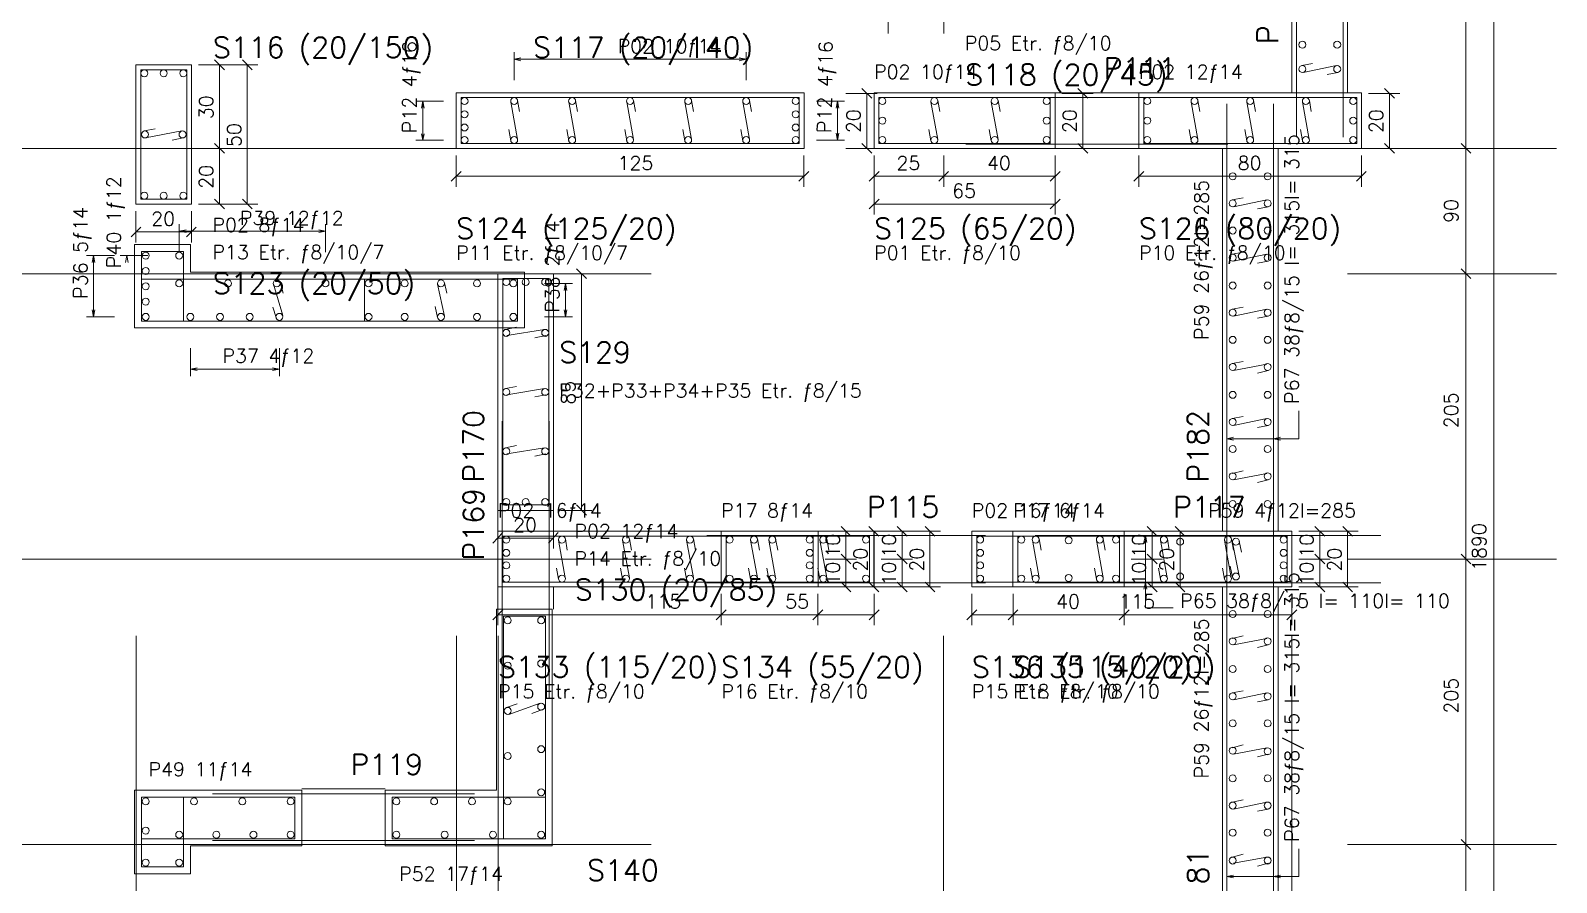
# Model space of a CAD drawing. Header units: inches. Extents: x -0.21 to 0.83, y 0.75 to 2.02.
# Drawn here: x 0.1126 to 0.3319, y 1.665 to 1.7874 of the extents above; entities that cross this region are included whole.
import ezdxf

# ---------------------------------------------------------------- set-up
doc = ezdxf.new("R2010")
doc.units = ezdxf.units.IN
doc.header["$MEASUREMENT"] = 0
doc.linetypes.add('CENTER', pattern=[0.0065, 0.002, -0.001, 0.0005, -0.001, 0.002])
for name, color, linetype, lineweight in [('DONATI', 84, 'Continuous', 0), ('OLCU', 1, 'Continuous', 0), ('PENC2', 1, 'Continuous', 0), ('PENC3', 5, 'Continuous', 0), ('PEND2', 1, 'CENTER', 0)]:
    doc.layers.add(name, color=color, linetype=linetype, lineweight=lineweight)
doc.styles.add('RomanSTA', font='RomanSTA')

msp = doc.modelspace()

# ---------------------------------------------------------------- linework, layer by layer
at = {"layer": 'DONATI', "linetype": 'Continuous'}
for p, q in [((0.2945, 1.83682), (0.2945, 1.77202)), ((0.30122, 1.83682), (0.30122, 1.77202)), ((0.12849, 1.78172), (0.12849, 1.76312)), ((0.12849, 1.78172), (0.13508, 1.78172)), ((0.13508, 1.78172), (0.13508, 1.76312)), ((0.17449, 1.77772), (0.17449, 1.77112)), ((0.17449, 1.77772), (0.22308, 1.77772)), ((0.22308, 1.77772), (0.22308, 1.77112)), ((0.23453, 1.77772), (0.23453, 1.77112)), ((0.23453, 1.77772), (0.25912, 1.77772)), ((0.24702, 1.77772), (0.28466, 1.77772)), ((0.25912, 1.77772), (0.25912, 1.77112)), ((0.27257, 1.77772), (0.27257, 1.77112)), ((0.27257, 1.77772), (0.30316, 1.77772)), ((0.2845, 1.77682), (0.2845, 1.70902)), ((0.29122, 1.77682), (0.29122, 1.70902)), ((0.30316, 1.77772), (0.30316, 1.77112)), ((0.17449, 1.77112), (0.22308, 1.77112)), ((0.23453, 1.77112), (0.25912, 1.77112)), ((0.24702, 1.77102), (0.28466, 1.77102)), ((0.27257, 1.77112), (0.30316, 1.77112)), ((0.12849, 1.76312), (0.13508, 1.76312)), ((0.1346, 1.75562), (0.1286, 1.75562)), ((0.1286, 1.75562), (0.1286, 1.74562)), ((0.1346, 1.74562), (0.1346, 1.75562)), ((0.1286, 1.75162), (0.1286, 1.74562)), ((0.1826, 1.75162), (0.1286, 1.75162)), ((0.1826, 1.75162), (0.16061, 1.75162)), ((0.16061, 1.75162), (0.16061, 1.74562)), ((0.18049, 1.75172), (0.18049, 1.71922)), ((0.18049, 1.75172), (0.18708, 1.75172)), ((0.1826, 1.74562), (0.1826, 1.75162)), ((0.18708, 1.75172), (0.18708, 1.71922)), ((0.1286, 1.74562), (0.1346, 1.74562)), ((0.1286, 1.74562), (0.1826, 1.74562)), ((0.16061, 1.74562), (0.1826, 1.74562)), ((0.18042, 1.73122), (0.18042, 1.70902)), ((0.18714, 1.73122), (0.18714, 1.70902)), ((0.18049, 1.71922), (0.18708, 1.71922)), ((0.18049, 1.71472), (0.18049, 1.70812)), ((0.18049, 1.71472), (0.22508, 1.71472)), ((0.20978, 1.71482), (0.24982, 1.71482)), ((0.21257, 1.71472), (0.21257, 1.70812)), ((0.21257, 1.71472), (0.23316, 1.71472)), ((0.22508, 1.71472), (0.22508, 1.70812)), ((0.23316, 1.71472), (0.23316, 1.70812)), ((0.24857, 1.71472), (0.24857, 1.70812)), ((0.24857, 1.71472), (0.29316, 1.71472)), ((0.25449, 1.71472), (0.25449, 1.70812)), ((0.25449, 1.71472), (0.26908, 1.71472)), ((0.25698, 1.71482), (0.30662, 1.71482)), ((0.26908, 1.71472), (0.26908, 1.70812)), ((0.29316, 1.71472), (0.29316, 1.70812)), ((0.18042, 1.71382), (0.18042, 1.69142)), ((0.18714, 1.71382), (0.18714, 1.69142)), ((0.2845, 1.71382), (0.2845, 1.64602)), ((0.29122, 1.71382), (0.29122, 1.64602)), ((0.18049, 1.70812), (0.22508, 1.70812)), ((0.20978, 1.70802), (0.24982, 1.70802)), ((0.21257, 1.70812), (0.23316, 1.70812)), ((0.24857, 1.70812), (0.29316, 1.70812)), ((0.25449, 1.70812), (0.26908, 1.70812)), ((0.25698, 1.70802), (0.30662, 1.70802)), ((0.1866, 1.70322), (0.1806, 1.70322)), ((0.1806, 1.70322), (0.1806, 1.67122)), ((0.1866, 1.67122), (0.1866, 1.70322)), ((0.1286, 1.67722), (0.1286, 1.67122)), ((0.1506, 1.67722), (0.1286, 1.67722)), ((0.1346, 1.67722), (0.1286, 1.67722)), ((0.1286, 1.67722), (0.1286, 1.66722)), ((0.1346, 1.66722), (0.1346, 1.67722)), ((0.1388, 1.67772), (0.1764, 1.67772)), ((0.1506, 1.67122), (0.1506, 1.67722)), ((0.1646, 1.67722), (0.1646, 1.67122)), ((0.1866, 1.67722), (0.1646, 1.67722)), ((0.1866, 1.67122), (0.1866, 1.67722)), ((0.1286, 1.67122), (0.1506, 1.67122)), ((0.1388, 1.67102), (0.1764, 1.67102)), ((0.1646, 1.67122), (0.1866, 1.67122)), ((0.1806, 1.67122), (0.1866, 1.67122)), ((0.1286, 1.66722), (0.1346, 1.66722))]:
    msp.add_line(p, q, dxfattribs=at)
at = {"layer": 'DONATI'}
for centre in [(0.29536, 1.78532), (0.30036, 1.78532), (0.29536, 1.78182), (0.30036, 1.78182), (0.12899, 1.78122), (0.13178, 1.78122), (0.13458, 1.78122), (0.17499, 1.77722), (0.17499, 1.77532), (0.18212, 1.77722), (0.19045, 1.77722), (0.19878, 1.77722), (0.20712, 1.77722), (0.21545, 1.77722), (0.22258, 1.77722), (0.22258, 1.77532), (0.23503, 1.77722), (0.24249, 1.77722), (0.25116, 1.77722), (0.25862, 1.77722), (0.27307, 1.77722), (0.27986, 1.77722), (0.28786, 1.77722), (0.29586, 1.77722), (0.30266, 1.77722), (0.17499, 1.77342), (0.22258, 1.77342), (0.23503, 1.77442), (0.25862, 1.77442), (0.27307, 1.77442), (0.30266, 1.77442), (0.12908, 1.77242), (0.13448, 1.77242), (0.17499, 1.77162), (0.18212, 1.77162), (0.19045, 1.77162), (0.19878, 1.77162), (0.20712, 1.77162), (0.21545, 1.77162), (0.22258, 1.77162), (0.23503, 1.77162), (0.24249, 1.77162), (0.25116, 1.77162), (0.25862, 1.77162), (0.27307, 1.77162), (0.27986, 1.77162), (0.28786, 1.77162), (0.29586, 1.77162), (0.30266, 1.77162), (0.28536, 1.76642), (0.29036, 1.76642), (0.12899, 1.76362), (0.13178, 1.76362), (0.13458, 1.76362), (0.28536, 1.76252), (0.29036, 1.76252), (0.28536, 1.75862), (0.29036, 1.75862), (0.1292, 1.75502), (0.134, 1.75502), (0.28536, 1.75472), (0.29036, 1.75472), (0.1292, 1.75282), (0.18099, 1.75122), (0.18378, 1.75122), (0.18658, 1.75122), (0.1292, 1.75062), (0.134, 1.75102), (0.14101, 1.75102), (0.14802, 1.75102), (0.15502, 1.75102), (0.1612, 1.75102), (0.1664, 1.75102), (0.1716, 1.75102), (0.1768, 1.75102), (0.182, 1.75102), (0.28536, 1.75072), (0.29036, 1.75072), (0.1292, 1.74842), (0.28536, 1.74682), (0.29036, 1.74682), (0.1292, 1.74622), (0.1356, 1.74622), (0.13987, 1.74622), (0.14414, 1.74622), (0.1484, 1.74622), (0.1612, 1.74622), (0.1664, 1.74622), (0.1716, 1.74622), (0.1768, 1.74622), (0.182, 1.74622), (0.18098, 1.74392), (0.18658, 1.74392), (0.28536, 1.74292), (0.29036, 1.74292), (0.28536, 1.73902), (0.29036, 1.73902), (0.18098, 1.73542), (0.18658, 1.73542), (0.28536, 1.73502), (0.29036, 1.73502), (0.28536, 1.73112), (0.29036, 1.73112), (0.28536, 1.72722), (0.29036, 1.72722), (0.18098, 1.72692), (0.18658, 1.72692), (0.28536, 1.72332), (0.29036, 1.72332), (0.18099, 1.71962), (0.18378, 1.71962), (0.18658, 1.71962), (0.28536, 1.71932), (0.29036, 1.71932), (0.18099, 1.71422), (0.18898, 1.71422), (0.19818, 1.71422), (0.20738, 1.71422), (0.21307, 1.71422), (0.21658, 1.71422), (0.2192, 1.71422), (0.22458, 1.71422), (0.22653, 1.71422), (0.23266, 1.71422), (0.24907, 1.71422), (0.25499, 1.71422), (0.25706, 1.71422), (0.26178, 1.71412), (0.26626, 1.71422), (0.26858, 1.71422), (0.27546, 1.71422), (0.2778, 1.71392), (0.28466, 1.71422), (0.28581, 1.71392), (0.29266, 1.71422), (0.18099, 1.71232), (0.22458, 1.71232), (0.24907, 1.71232), (0.29266, 1.71232), (0.18099, 1.71052), (0.22458, 1.71052), (0.24907, 1.71052), (0.29266, 1.71052), (0.18099, 1.70862), (0.18898, 1.70862), (0.19818, 1.70862), (0.20738, 1.70862), (0.21307, 1.70862), (0.21658, 1.70862), (0.2192, 1.70862), (0.22458, 1.70862), (0.22653, 1.70862), (0.23266, 1.70862), (0.24907, 1.70862), (0.25499, 1.70862), (0.25706, 1.70862), (0.26178, 1.70872), (0.26626, 1.70862), (0.26858, 1.70862), (0.27546, 1.70862), (0.2778, 1.70892), (0.28466, 1.70862), (0.28581, 1.70892), (0.29266, 1.70862), (0.28536, 1.70352), (0.29036, 1.70352), (0.1812, 1.70262), (0.186, 1.70262), (0.28536, 1.69962), (0.29036, 1.69962), (0.186, 1.69642), (0.1812, 1.69612), (0.28536, 1.69562), (0.29036, 1.69562), (0.186, 1.69022), (0.28536, 1.69172), (0.29036, 1.69172), (0.1812, 1.68962), (0.28536, 1.68782), (0.29036, 1.68782), (0.186, 1.68412), (0.28536, 1.68392), (0.29036, 1.68382), (0.1812, 1.68312), (0.28536, 1.67992), (0.29036, 1.67992), (0.1292, 1.67662), (0.13614, 1.67662), (0.14307, 1.67662), (0.15, 1.67662), (0.1652, 1.67662), (0.17063, 1.67662), (0.17605, 1.67662), (0.1812, 1.67662), (0.186, 1.67792), (0.28536, 1.67602), (0.29036, 1.67602), (0.1292, 1.67242), (0.134, 1.67182), (0.13934, 1.67182), (0.14467, 1.67182), (0.15, 1.67182), (0.1652, 1.67182), (0.17214, 1.67182), (0.17907, 1.67182), (0.186, 1.67182), (0.28536, 1.67212), (0.29036, 1.67212), (0.1292, 1.66782), (0.134, 1.66782), (0.28536, 1.66812), (0.29036, 1.66812)]:
    msp.add_circle(centre, 0.0005, dxfattribs=at)
at = {"layer": 'OLCU', "linetype": 'Continuous'}
for p, q in [((0.32286, 1.90042), (0.32286, 1.52242)), ((0.31886, 1.83842), (0.31886, 1.77042)), ((0.23587, 1.78692), (0.23587, 1.79142)), ((0.24383, 1.78692), (0.24383, 1.79142)), ((0.14128, 1.78242), (0.13678, 1.78242)), ((0.14049, 1.78172), (0.13908, 1.78312)), ((0.13978, 1.77042), (0.13978, 1.78242)), ((0.14528, 1.78242), (0.14078, 1.78242)), ((0.14449, 1.78172), (0.14308, 1.78312)), ((0.14378, 1.76242), (0.14378, 1.78242)), ((0.18212, 1.78022), (0.18212, 1.78422)), ((0.18212, 1.78322), (0.1831, 1.78342)), ((0.18212, 1.78322), (0.21545, 1.78322)), ((0.18212, 1.78322), (0.1831, 1.78302)), ((0.21545, 1.78322), (0.21447, 1.78342)), ((0.21545, 1.78322), (0.21447, 1.78302)), ((0.21545, 1.78022), (0.21545, 1.78422)), ((0.23428, 1.77832), (0.22978, 1.77832)), ((0.23349, 1.77762), (0.23208, 1.77902)), ((0.23278, 1.77042), (0.23278, 1.77832)), ((0.26532, 1.77832), (0.26082, 1.77832)), ((0.26453, 1.77762), (0.26312, 1.77902)), ((0.26382, 1.77042), (0.26382, 1.77832)), ((0.30936, 1.77832), (0.30486, 1.77832)), ((0.30857, 1.77762), (0.30716, 1.77902)), ((0.30786, 1.77042), (0.30786, 1.77832)), ((0.17199, 1.77722), (0.16799, 1.77722)), ((0.16899, 1.77722), (0.16879, 1.77622)), ((0.16899, 1.77162), (0.16899, 1.77722)), ((0.16899, 1.77722), (0.16918, 1.77622)), ((0.22558, 1.77722), (0.22958, 1.77722)), ((0.22858, 1.77722), (0.22838, 1.77622)), ((0.22858, 1.77722), (0.22858, 1.77162)), ((0.22858, 1.77722), (0.22877, 1.77622)), ((0.17199, 1.77162), (0.16799, 1.77162)), ((0.16899, 1.77162), (0.16879, 1.77252)), ((0.16899, 1.77162), (0.16918, 1.77252)), ((0.22558, 1.77162), (0.22958, 1.77162)), ((0.22858, 1.77162), (0.22839, 1.77262)), ((0.22858, 1.77162), (0.22878, 1.77262)), ((0.14128, 1.77042), (0.13678, 1.77042)), ((0.14049, 1.76972), (0.13908, 1.77112)), ((0.13978, 1.76242), (0.13978, 1.77042)), ((0.17379, 1.76492), (0.17379, 1.76942)), ((0.22375, 1.76492), (0.22375, 1.76942)), ((0.23428, 1.77042), (0.22978, 1.77042)), ((0.23349, 1.76972), (0.23208, 1.77112)), ((0.23383, 1.76492), (0.23383, 1.76942)), ((0.24383, 1.76492), (0.24383, 1.76942)), ((0.25983, 1.76492), (0.25983, 1.76942)), ((0.26532, 1.77042), (0.26082, 1.77042)), ((0.26453, 1.76972), (0.26312, 1.77112)), ((0.27187, 1.76492), (0.27187, 1.76942)), ((0.30383, 1.76492), (0.30383, 1.76942)), ((0.30936, 1.77042), (0.30486, 1.77042)), ((0.30857, 1.76972), (0.30716, 1.77112)), ((0.32036, 1.77042), (0.31586, 1.77042)), ((0.31957, 1.76972), (0.31816, 1.77112)), ((0.31886, 1.77042), (0.31886, 1.75242)), ((0.17308, 1.76572), (0.1745, 1.76712)), ((0.22304, 1.76572), (0.22446, 1.76712)), ((0.23312, 1.76572), (0.23454, 1.76712)), ((0.24312, 1.76572), (0.24454, 1.76712)), ((0.25912, 1.76572), (0.26054, 1.76712)), ((0.27116, 1.76572), (0.27258, 1.76712)), ((0.30312, 1.76572), (0.30454, 1.76712)), ((0.17379, 1.76642), (0.22375, 1.76642)), ((0.23383, 1.76642), (0.24383, 1.76642)), ((0.23383, 1.76092), (0.23383, 1.76542)), ((0.24383, 1.76642), (0.25983, 1.76642)), ((0.25983, 1.76092), (0.25983, 1.76542)), ((0.27187, 1.76642), (0.30383, 1.76642)), ((0.14049, 1.76172), (0.13908, 1.76312)), ((0.14449, 1.76172), (0.14308, 1.76312)), ((0.23312, 1.76172), (0.23454, 1.76312)), ((0.25912, 1.76172), (0.26054, 1.76312)), ((0.12779, 1.75692), (0.12779, 1.76142)), ((0.13575, 1.75692), (0.13575, 1.76142)), ((0.14128, 1.76242), (0.13678, 1.76242)), ((0.14528, 1.76242), (0.14078, 1.76242)), ((0.23383, 1.76242), (0.25983, 1.76242)), ((0.12708, 1.75772), (0.1285, 1.75912)), ((0.12779, 1.75842), (0.13575, 1.75842)), ((0.134, 1.75852), (0.13498, 1.75872)), ((0.134, 1.75852), (0.13498, 1.75832)), ((0.13504, 1.75772), (0.13646, 1.75912)), ((0.15502, 1.75852), (0.15404, 1.75872)), ((0.15502, 1.75852), (0.15404, 1.75832)), ((0.1217, 1.75502), (0.1215, 1.75402)), ((0.1217, 1.75502), (0.12189, 1.75402)), ((0.1265, 1.75502), (0.1263, 1.75402)), ((0.1265, 1.75502), (0.12669, 1.75402)), ((0.19328, 1.75242), (0.18878, 1.75242)), ((0.19249, 1.75172), (0.19108, 1.75312)), ((0.19178, 1.71842), (0.19178, 1.75242)), ((0.32036, 1.75242), (0.31586, 1.75242)), ((0.31957, 1.75172), (0.31816, 1.75312)), ((0.31886, 1.75242), (0.31886, 1.71142)), ((0.1895, 1.75102), (0.18931, 1.75002)), ((0.1895, 1.75102), (0.1897, 1.75002)), ((0.1217, 1.74622), (0.12151, 1.74722)), ((0.1217, 1.74622), (0.1219, 1.74722)), ((0.1895, 1.74622), (0.18931, 1.74722)), ((0.1895, 1.74622), (0.1897, 1.74722)), ((0.1356, 1.73872), (0.13659, 1.73892)), ((0.1356, 1.73872), (0.13658, 1.73852)), ((0.1484, 1.73872), (0.14742, 1.73892)), ((0.1484, 1.73872), (0.14742, 1.73852)), ((0.2845, 1.72872), (0.28548, 1.72892)), ((0.2845, 1.72872), (0.28548, 1.72852)), ((0.29122, 1.72872), (0.2922, 1.72892)), ((0.29122, 1.72872), (0.2922, 1.72852)), ((0.19249, 1.71772), (0.19108, 1.71922)), ((0.17979, 1.71292), (0.17979, 1.71742)), ((0.18775, 1.71292), (0.18775, 1.71742)), ((0.19328, 1.71842), (0.18878, 1.71842)), ((0.17908, 1.71372), (0.1805, 1.71522)), ((0.17979, 1.71442), (0.18775, 1.71442)), ((0.18704, 1.71372), (0.18846, 1.71522)), ((0.23128, 1.71542), (0.22678, 1.71542)), ((0.23049, 1.71472), (0.22908, 1.71612)), ((0.22978, 1.71142), (0.22978, 1.71542)), ((0.23528, 1.71542), (0.23078, 1.71542)), ((0.23449, 1.71472), (0.23308, 1.71612)), ((0.23378, 1.70742), (0.23378, 1.71542)), ((0.23936, 1.71542), (0.23486, 1.71542)), ((0.23857, 1.71472), (0.23716, 1.71612)), ((0.23786, 1.71142), (0.23786, 1.71542)), ((0.24336, 1.71542), (0.23886, 1.71542)), ((0.24257, 1.71472), (0.24116, 1.71612)), ((0.24186, 1.70742), (0.24186, 1.71542)), ((0.27528, 1.71542), (0.27078, 1.71542)), ((0.2728, 1.71482), (0.2726, 1.71382)), ((0.2728, 1.71482), (0.27299, 1.71382)), ((0.27449, 1.71472), (0.27308, 1.71612)), ((0.27378, 1.71142), (0.27378, 1.71542)), ((0.27928, 1.71542), (0.27478, 1.71542)), ((0.27849, 1.71472), (0.27708, 1.71612)), ((0.27778, 1.70742), (0.27778, 1.71542)), ((0.29936, 1.71542), (0.29486, 1.71542)), ((0.29857, 1.71472), (0.29716, 1.71612)), ((0.29786, 1.71142), (0.29786, 1.71542)), ((0.30336, 1.71542), (0.29886, 1.71542)), ((0.30257, 1.71472), (0.30116, 1.71612)), ((0.30186, 1.70742), (0.30186, 1.71542)), ((0.23128, 1.71142), (0.22678, 1.71142)), ((0.23049, 1.71072), (0.22908, 1.71212)), ((0.22978, 1.70742), (0.22978, 1.71142)), ((0.23936, 1.71142), (0.23486, 1.71142)), ((0.23857, 1.71072), (0.23716, 1.71212)), ((0.23786, 1.70742), (0.23786, 1.71142)), ((0.27528, 1.71142), (0.27078, 1.71142)), ((0.27449, 1.71072), (0.27308, 1.71212)), ((0.27378, 1.70742), (0.27378, 1.71142)), ((0.29936, 1.71142), (0.29486, 1.71142)), ((0.29857, 1.71072), (0.29716, 1.71212)), ((0.29786, 1.70742), (0.29786, 1.71142)), ((0.32036, 1.71142), (0.31586, 1.71142)), ((0.31957, 1.71072), (0.31816, 1.71212)), ((0.31886, 1.71142), (0.31886, 1.67042)), ((0.23049, 1.70672), (0.22908, 1.70812)), ((0.23449, 1.70672), (0.23308, 1.70812)), ((0.23857, 1.70672), (0.23716, 1.70812)), ((0.24257, 1.70672), (0.24116, 1.70812)), ((0.2728, 1.70802), (0.2726, 1.70712)), ((0.2728, 1.70802), (0.27299, 1.70712)), ((0.27449, 1.70672), (0.27308, 1.70812)), ((0.27849, 1.70672), (0.27708, 1.70812)), ((0.29857, 1.70672), (0.29716, 1.70812)), ((0.30257, 1.70672), (0.30116, 1.70812)), ((0.17979, 1.70192), (0.17979, 1.70642)), ((0.21187, 1.70192), (0.21187, 1.70642)), ((0.22575, 1.70192), (0.22575, 1.70642)), ((0.23128, 1.70742), (0.22678, 1.70742)), ((0.23528, 1.70742), (0.23078, 1.70742)), ((0.23383, 1.70192), (0.23383, 1.70642)), ((0.23936, 1.70742), (0.23486, 1.70742)), ((0.24336, 1.70742), (0.23886, 1.70742)), ((0.24787, 1.70192), (0.24787, 1.70642)), ((0.25379, 1.70192), (0.25379, 1.70642)), ((0.26975, 1.70192), (0.26975, 1.70642)), ((0.27528, 1.70742), (0.27078, 1.70742)), ((0.27928, 1.70742), (0.27478, 1.70742)), ((0.29383, 1.70192), (0.29383, 1.70642)), ((0.29936, 1.70742), (0.29486, 1.70742)), ((0.30336, 1.70742), (0.29886, 1.70742)), ((0.17908, 1.70272), (0.1805, 1.70412)), ((0.17979, 1.70342), (0.22575, 1.70342)), ((0.21116, 1.70272), (0.21258, 1.70412)), ((0.21187, 1.70342), (0.23383, 1.70342)), ((0.22504, 1.70272), (0.22646, 1.70412)), ((0.23312, 1.70272), (0.23454, 1.70412)), ((0.24716, 1.70272), (0.24858, 1.70412)), ((0.24787, 1.70342), (0.29383, 1.70342)), ((0.25308, 1.70272), (0.2545, 1.70412)), ((0.25379, 1.70342), (0.26975, 1.70342)), ((0.26904, 1.70272), (0.27046, 1.70412)), ((0.29312, 1.70272), (0.29454, 1.70412)), ((0.31957, 1.66972), (0.31816, 1.67112)), ((0.32036, 1.67042), (0.31586, 1.67042)), ((0.31886, 1.67042), (0.31886, 1.65242)), ((0.2845, 1.66582), (0.28548, 1.66602)), ((0.2845, 1.66582), (0.28548, 1.66562)), ((0.29122, 1.66582), (0.2922, 1.66602)), ((0.29122, 1.66582), (0.2922, 1.66562))]:
    msp.add_line(p, q, dxfattribs=at)
at = {"layer": 'PENC2', "linetype": 'Continuous'}
for p, q in [((0.134, 1.75552), (0.134, 1.75952)), ((0.15502, 1.75852), (0.134, 1.75852)), ((0.15502, 1.75552), (0.15502, 1.75952)), ((0.1247, 1.75502), (0.1207, 1.75502)), ((0.1217, 1.75502), (0.1217, 1.74622)), ((0.1295, 1.75502), (0.1255, 1.75502)), ((0.1265, 1.75502), (0.1265, 1.75502)), ((0.1865, 1.75102), (0.1905, 1.75102)), ((0.1895, 1.74622), (0.1895, 1.75102)), ((0.1247, 1.74622), (0.1207, 1.74622)), ((0.1865, 1.74622), (0.1905, 1.74622)), ((0.1356, 1.74172), (0.1356, 1.73772)), ((0.1484, 1.74172), (0.1484, 1.73772)), ((0.1356, 1.73872), (0.1484, 1.73872)), ((0.29486, 1.72872), (0.29486, 1.73272)), ((0.29486, 1.72872), (0.2845, 1.72872)), ((0.2728, 1.70442), (0.2728, 1.71482)), ((0.2728, 1.70442), (0.2768, 1.70442)), ((0.29486, 1.66582), (0.29486, 1.66982)), ((0.29486, 1.66582), (0.2845, 1.66582))]:
    msp.add_line(p, q, dxfattribs=at)
at = {"layer": 'PENC3', "linetype": 'Continuous'}
for p, q in [((0.29386, 1.83042), (0.29386, 1.77842)), ((0.30186, 1.83042), (0.30186, 1.77842)), ((0.12778, 1.78242), (0.12778, 1.76242)), ((0.12778, 1.78242), (0.13578, 1.78242)), ((0.13578, 1.78242), (0.13578, 1.76242)), ((0.29526, 1.78232), (0.29683, 1.78262)), ((0.29546, 1.78132), (0.30026, 1.78232)), ((0.30046, 1.78132), (0.2989, 1.78102)), ((0.17378, 1.77842), (0.17378, 1.77042)), ((0.17378, 1.77842), (0.22378, 1.77842)), ((0.22378, 1.77842), (0.22378, 1.77042)), ((0.23382, 1.77842), (0.23382, 1.77042)), ((0.23382, 1.77842), (0.25982, 1.77842)), ((0.25982, 1.77842), (0.25982, 1.77042)), ((0.25982, 1.77842), (0.27186, 1.77842)), ((0.27186, 1.77842), (0.27186, 1.77042)), ((0.27186, 1.77842), (0.30386, 1.77842)), ((0.30386, 1.77842), (0.30386, 1.77042)), ((0.18163, 1.77712), (0.18261, 1.77172)), ((0.18261, 1.77732), (0.18289, 1.77572)), ((0.18996, 1.77712), (0.19094, 1.77172)), ((0.19094, 1.77732), (0.19123, 1.77572)), ((0.19829, 1.77712), (0.19927, 1.77172)), ((0.19928, 1.77732), (0.19956, 1.77572)), ((0.20663, 1.77712), (0.20761, 1.77172)), ((0.20761, 1.77732), (0.20789, 1.77572)), ((0.21496, 1.77712), (0.21594, 1.77172)), ((0.21594, 1.77732), (0.21623, 1.77572)), ((0.242, 1.77712), (0.24298, 1.77172)), ((0.24298, 1.77732), (0.24327, 1.77572)), ((0.25067, 1.77712), (0.25165, 1.77172)), ((0.25165, 1.77732), (0.25194, 1.77572)), ((0.27937, 1.77712), (0.28035, 1.77172)), ((0.28036, 1.77732), (0.28064, 1.77572)), ((0.28737, 1.77712), (0.28835, 1.77172)), ((0.28836, 1.77732), (0.28864, 1.77572)), ((0.29537, 1.77712), (0.29635, 1.77172)), ((0.29636, 1.77732), (0.29664, 1.77572)), ((0.12899, 1.77292), (0.13056, 1.77322)), ((0.12918, 1.77192), (0.13439, 1.77292)), ((0.13458, 1.77192), (0.133, 1.77162)), ((0.18162, 1.77152), (0.18134, 1.77312)), ((0.18996, 1.77152), (0.18967, 1.77312)), ((0.19829, 1.77152), (0.19801, 1.77312)), ((0.20662, 1.77152), (0.20634, 1.77312)), ((0.21496, 1.77152), (0.21467, 1.77312)), ((0.242, 1.77152), (0.24171, 1.77312)), ((0.25066, 1.77152), (0.25038, 1.77312)), ((0.27937, 1.77152), (0.27909, 1.77312)), ((0.28737, 1.77152), (0.28709, 1.77312)), ((0.29537, 1.77152), (0.29509, 1.77312)), ((0.17378, 1.77042), (0.22378, 1.77042)), ((0.23382, 1.77042), (0.25982, 1.77042)), ((0.25982, 1.77042), (0.27186, 1.77042)), ((0.27186, 1.77042), (0.30386, 1.77042)), ((0.28386, 1.77042), (0.28386, 1.71542)), ((0.29186, 1.77042), (0.29186, 1.71542)), ((0.28526, 1.76302), (0.28683, 1.76332)), ((0.28546, 1.76202), (0.29026, 1.76302)), ((0.12778, 1.76242), (0.13578, 1.76242)), ((0.29046, 1.76202), (0.2889, 1.76172)), ((0.1276, 1.75662), (0.1276, 1.74462)), ((0.1356, 1.75662), (0.1276, 1.75662)), ((0.1356, 1.75262), (0.1356, 1.75662)), ((0.28526, 1.75522), (0.28683, 1.75552)), ((0.28546, 1.75422), (0.29026, 1.75522)), ((0.29046, 1.75422), (0.2889, 1.75392)), ((0.1836, 1.75262), (0.1356, 1.75262)), ((0.17978, 1.75242), (0.17978, 1.71842)), ((0.17978, 1.75242), (0.18778, 1.75242)), ((0.1836, 1.74462), (0.1836, 1.75262)), ((0.18778, 1.75242), (0.18778, 1.71842)), ((0.14888, 1.74642), (0.14754, 1.75092)), ((0.1485, 1.75122), (0.14895, 1.74962)), ((0.17209, 1.74632), (0.17111, 1.75092)), ((0.17209, 1.75112), (0.17243, 1.74962)), ((0.14792, 1.74612), (0.14747, 1.74762)), ((0.17111, 1.74612), (0.17078, 1.74772)), ((0.28526, 1.74732), (0.28683, 1.74762)), ((0.28546, 1.74632), (0.29026, 1.74732)), ((0.29046, 1.74632), (0.2889, 1.74602)), ((0.1276, 1.74462), (0.1836, 1.74462)), ((0.18089, 1.74442), (0.18247, 1.74472)), ((0.18107, 1.74352), (0.18649, 1.74442)), ((0.18667, 1.74352), (0.1851, 1.74322)), ((0.28526, 1.73952), (0.28683, 1.73982)), ((0.28546, 1.73852), (0.29026, 1.73942)), ((0.29046, 1.73852), (0.2889, 1.73812)), ((0.18089, 1.73592), (0.18247, 1.73622)), ((0.18107, 1.73502), (0.18649, 1.73592)), ((0.18667, 1.73502), (0.1851, 1.73472)), ((0.28526, 1.73162), (0.28683, 1.73192)), ((0.28546, 1.73062), (0.29026, 1.73162)), ((0.29046, 1.73062), (0.2889, 1.73032)), ((0.18089, 1.72742), (0.18247, 1.72772)), ((0.18107, 1.72652), (0.18649, 1.72742)), ((0.18667, 1.72652), (0.1851, 1.72622)), ((0.28526, 1.72372), (0.28683, 1.72412)), ((0.28546, 1.72282), (0.29026, 1.72372)), ((0.29046, 1.72282), (0.2889, 1.72242)), ((0.17978, 1.71842), (0.18778, 1.71842)), ((0.17978, 1.71842), (0.17978, 1.71542)), ((0.18778, 1.71842), (0.18778, 1.71542)), ((0.17978, 1.71542), (0.17978, 1.70742)), ((0.17978, 1.71542), (0.22578, 1.71542)), ((0.21186, 1.71542), (0.21186, 1.70742)), ((0.21186, 1.71542), (0.23386, 1.71542)), ((0.22578, 1.71542), (0.22578, 1.70742)), ((0.22578, 1.71542), (0.23382, 1.71542)), ((0.23386, 1.71542), (0.23386, 1.70742)), ((0.24786, 1.71542), (0.24786, 1.70742)), ((0.24786, 1.71542), (0.29386, 1.71542)), ((0.25378, 1.71542), (0.25378, 1.70742)), ((0.25378, 1.71542), (0.26978, 1.71542)), ((0.26978, 1.71542), (0.26978, 1.70742)), ((0.26978, 1.71542), (0.29382, 1.71542)), ((0.29386, 1.71542), (0.29386, 1.70742)), ((0.18849, 1.71412), (0.18947, 1.70872)), ((0.18948, 1.71432), (0.18976, 1.71272)), ((0.19769, 1.71412), (0.19867, 1.70872)), ((0.19868, 1.71432), (0.19896, 1.71272)), ((0.20689, 1.71412), (0.20787, 1.70872)), ((0.20788, 1.71432), (0.20816, 1.71272)), ((0.21609, 1.71412), (0.21707, 1.70872)), ((0.21708, 1.71432), (0.21736, 1.71272)), ((0.21871, 1.71412), (0.21969, 1.70872)), ((0.21969, 1.71432), (0.21998, 1.71272)), ((0.22604, 1.71412), (0.22702, 1.70872)), ((0.22702, 1.71432), (0.22731, 1.71272)), ((0.25657, 1.71412), (0.25755, 1.70872)), ((0.25756, 1.71432), (0.25784, 1.71272)), ((0.26577, 1.71412), (0.26675, 1.70872)), ((0.26676, 1.71432), (0.26704, 1.71272)), ((0.27497, 1.71412), (0.27595, 1.70872)), ((0.27596, 1.71432), (0.27624, 1.71272)), ((0.28417, 1.71412), (0.28515, 1.70872)), ((0.28516, 1.71432), (0.28544, 1.71272)), ((0.28532, 1.71382), (0.2863, 1.70902)), ((0.2863, 1.71402), (0.28662, 1.71242)), ((0.18849, 1.70852), (0.18821, 1.71012)), ((0.19769, 1.70852), (0.19741, 1.71012)), ((0.20689, 1.70852), (0.20661, 1.71012)), ((0.21609, 1.70852), (0.21581, 1.71012)), ((0.2187, 1.70852), (0.21842, 1.71012)), ((0.22604, 1.70852), (0.22575, 1.71012)), ((0.25657, 1.70852), (0.25629, 1.71012)), ((0.26577, 1.70852), (0.26549, 1.71012)), ((0.27497, 1.70852), (0.27469, 1.71012)), ((0.28417, 1.70852), (0.28389, 1.71012)), ((0.28532, 1.70882), (0.285, 1.71042)), ((0.17978, 1.70742), (0.22578, 1.70742)), ((0.17978, 1.70742), (0.17978, 1.70422)), ((0.18778, 1.70742), (0.18778, 1.70422)), ((0.21186, 1.70742), (0.23386, 1.70742)), ((0.22578, 1.70742), (0.23382, 1.70742)), ((0.24786, 1.70742), (0.29386, 1.70742)), ((0.25378, 1.70742), (0.26978, 1.70742)), ((0.26978, 1.70742), (0.29382, 1.70742)), ((0.28386, 1.70742), (0.28386, 1.65242)), ((0.29186, 1.70742), (0.29186, 1.65242)), ((0.1876, 1.70422), (0.1796, 1.70422)), ((0.1796, 1.70422), (0.1796, 1.67822)), ((0.1876, 1.67022), (0.1876, 1.70422)), ((0.28526, 1.70002), (0.28683, 1.70042)), ((0.28546, 1.69912), (0.29026, 1.70002)), ((0.29046, 1.69912), (0.2889, 1.69872)), ((0.28526, 1.69222), (0.28683, 1.69252)), ((0.18104, 1.69012), (0.18254, 1.69062)), ((0.18137, 1.68912), (0.18584, 1.69072)), ((0.28546, 1.69122), (0.29026, 1.69222)), ((0.29046, 1.69122), (0.2889, 1.69092)), ((0.18617, 1.68982), (0.18466, 1.68922)), ((0.28526, 1.68432), (0.28683, 1.68472)), ((0.28546, 1.68342), (0.29026, 1.68432)), ((0.29046, 1.68342), (0.2889, 1.68302)), ((0.1276, 1.67822), (0.1276, 1.66622)), ((0.1516, 1.67822), (0.1276, 1.67822)), ((0.1516, 1.67842), (0.1636, 1.67842)), ((0.1516, 1.67022), (0.1516, 1.67822)), ((0.1796, 1.67822), (0.1636, 1.67822)), ((0.1636, 1.67822), (0.1636, 1.67022)), ((0.28526, 1.67652), (0.28683, 1.67682)), ((0.28546, 1.67552), (0.29026, 1.67652)), ((0.29046, 1.67552), (0.2889, 1.67522)), ((0.1356, 1.66622), (0.1356, 1.67022)), ((0.1356, 1.67022), (0.1516, 1.67022)), ((0.1516, 1.67042), (0.1636, 1.67042)), ((0.1636, 1.67022), (0.1876, 1.67022)), ((0.28526, 1.66862), (0.28683, 1.66902)), ((0.28546, 1.66772), (0.29026, 1.66862)), ((0.1276, 1.66622), (0.1356, 1.66622)), ((0.29046, 1.66772), (0.2889, 1.66732))]:
    msp.add_line(p, q, dxfattribs=at)
at = {"layer": 'PEND2', "linetype": 'CENTER'}
for p, q in [((0.12782, 1.90042), (0.12782, 1.52242)), ((0.17382, 1.90042), (0.17382, 1.52242)), ((0.17982, 1.90042), (0.17982, 1.52242)), ((0.24382, 1.90042), (0.24382, 1.52242)), ((0.29382, 1.90042), (0.29382, 1.52242)), ((-0.09818, 1.77042), (0.30182, 1.77042)), ((0.33186, 1.77042), (0.30182, 1.77042)), ((-0.09818, 1.75242), (0.30182, 1.75242)), ((0.33186, 1.75242), (0.30182, 1.75242)), ((-0.09818, 1.71142), (0.30182, 1.71142)), ((0.33186, 1.71142), (0.30182, 1.71142)), ((-0.09818, 1.67042), (0.30182, 1.67042)), ((0.33186, 1.67042), (0.30182, 1.67042))]:
    msp.add_line(p, q, dxfattribs=at)

# ---------------------------------------------------------------- texts
at = {"layer": 'OLCU', "style": 'RomanSTA'}
for s, p in [('30', (0.13889, 1.77462)), ('20', (0.23189, 1.77262)), ('20', (0.26293, 1.77262)), ('20', (0.30697, 1.77262)), ('50', (0.14289, 1.77062)), ('20', (0.13889, 1.76462)), ('90', (0.31775, 1.75972)), ('85', (0.19089, 1.73362)), ('205', (0.31775, 1.73022)), ('10', (0.22889, 1.71162)), ('10', (0.23697, 1.71162)), ('10', (0.27289, 1.71162)), ('10', (0.29697, 1.71162)), ('1890', (0.32175, 1.70972)), ('20', (0.23289, 1.70962)), ('20', (0.24097, 1.70962)), ('20', (0.27689, 1.70962)), ('20', (0.30097, 1.70962)), ('10', (0.22889, 1.70762)), ('10', (0.23697, 1.70762)), ('10', (0.27289, 1.70762)), ('10', (0.29697, 1.70762)), ('205', (0.31775, 1.68922))]:
    msp.add_text(s, height=0.002, rotation=90.0012, dxfattribs=at).set_placement(p)
for s, p in [('125', (0.19698, 1.76732)), ('25', (0.23704, 1.76732)), ('40', (0.25004, 1.76732)), ('80', (0.28606, 1.76732)), ('65', (0.24504, 1.76332)), ('20', (0.12998, 1.75932)), ('20', (0.18198, 1.71532)), ('115', (0.20098, 1.70432)), ('55', (0.22106, 1.70432)), ('40', (0.25998, 1.70432)), ('115', (0.26906, 1.70432))]:
    msp.add_text(s, height=0.002, dxfattribs=at).set_placement(p)
at = {"layer": 'PENC2', "style": 'RomanSTA'}
for s, rotation, p in [('P12 4ƒ16', 89.994, (0.16809, 1.77262)), ('P12 4ƒ16', 89.0012, (0.22766, 1.77262)), ('P40 1ƒ12', 90.0012, (0.12561, 1.75322)), ('P36 5ƒ14', 90.0012, (0.12081, 1.74882)), ('P39 12ƒ12', 0.0049, (0.14272, 1.75942)), ('P38 2ƒ14', 90.0012, (0.18861, 1.74682))]:
    msp.add_text(s, height=0.002, rotation=rotation, dxfattribs=at).set_placement(p)
for s, p in [('P02 10ƒ14', (0.19699, 1.78412)), ('P37 4ƒ12', (0.14021, 1.73962))]:
    msp.add_text(s, height=0.002, dxfattribs=at).set_placement(p)
at = {"layer": 'PENC3', "style": 'RomanSTA'}
for s, height, rotation, p in [('P184', 0.003, 90.0012, (0.29186, 1.78542)), ('P67 38ƒ8/15 l= 315l= 315', 0.002, 90.0012, (0.29486, 1.73372)), ('P59 26ƒ12l=285', 0.002, 90.0012, (0.28186, 1.74292)), ('P170', 0.003, 90.0012, (0.17778, 1.72242)), ('P182', 0.003, 90.0012, (0.28186, 1.72242)), ('P169', 0.003, 90.0012, (0.17778, 1.71122)), ('P67 38ƒ8/15 l= 315l= 315', 0.002, 90.0012, (0.29486, 1.67082)), ('P59 26ƒ12l=285', 0.002, 90.0012, (0.28186, 1.67992)), ('P49 11ƒ14', 0.002, 0.0049, (0.1296, 1.68022)), ('P181', 0.003, 90.0012, (0.28186, 1.65942))]:
    msp.add_text(s, height=height, rotation=rotation, dxfattribs=at).set_placement(p)
for s, height, p in [('S116 (20/150)', 0.003, (0.13883, 1.78342)), ('S117 (20/140)', 0.003, (0.18483, 1.78342)), ('P05 Etr. ƒ8/10', 0.002, (0.24686, 1.78452)), ('P02 10ƒ14', 0.002, (0.23382, 1.78042)), ('S118 (20/45)', 0.003, (0.24691, 1.77952)), ('P111', 0.003, (0.26682, 1.78042)), ('P02 12ƒ14', 0.002, (0.27186, 1.78042)), ('P02 8ƒ14', 0.002, (0.13878, 1.75842)), ('S124 (125/20)', 0.003, (0.17379, 1.75742)), ('S125 (65/20)', 0.003, (0.23383, 1.75742)), ('S126 (80/20)', 0.003, (0.27187, 1.75742)), ('P13 Etr. ƒ8/10/7', 0.002, (0.13878, 1.75452)), ('P11 Etr. ƒ8/10/7', 0.002, (0.1738, 1.75442)), ('P01 Etr. ƒ8/10', 0.002, (0.23384, 1.75442)), ('P10 Etr. ƒ8/10', 0.002, (0.27188, 1.75442)), ('S123 (20/50)', 0.003, (0.13883, 1.74952)), ('S129', 0.003, (0.1886, 1.73962)), ('P32+P33+P34+P35 Etr. ƒ8/15', 0.002, (0.1886, 1.73462)), ('P02 16ƒ14', 0.002, (0.17978, 1.71742)), ('P17 8ƒ14', 0.002, (0.21186, 1.71742)), ('P115', 0.003, (0.23278, 1.71742)), ('P02 16ƒ14', 0.002, (0.24786, 1.71742)), ('P17 6ƒ14', 0.002, (0.25378, 1.71742)), ('P117', 0.003, (0.27678, 1.71742)), ('P59 4ƒ12l=285', 0.002, (0.2818, 1.71742)), ('P02 12ƒ14', 0.002, (0.19078, 1.71442)), ('P14 Etr. ƒ8/10', 0.002, (0.19078, 1.71052)), ('S130 (20/85)', 0.003, (0.19083, 1.70552)), ('P65 38ƒ8/15 l= 110l= 110', 0.002, (0.2778, 1.70442)), ('S133 (115/20)', 0.003, (0.17979, 1.69442)), ('S134 (55/20)', 0.003, (0.21187, 1.69442)), ('S136 (115/20)', 0.003, (0.24787, 1.69442)), ('S135 (40/20)', 0.003, (0.25379, 1.69442)), ('P15 Etr. ƒ8/10', 0.002, (0.1798, 1.69142)), ('P16 Etr. ƒ8/10', 0.002, (0.21188, 1.69142)), ('P15 Etr. ƒ8/10', 0.002, (0.24788, 1.69142)), ('P18 Etr. ƒ8/10', 0.002, (0.2538, 1.69142)), ('P119', 0.003, (0.1586, 1.68042)), ('P52 17ƒ14', 0.002, (0.1656, 1.66522)), ('S140', 0.003, (0.1926, 1.66522))]:
    msp.add_text(s, height=height, dxfattribs=at).set_placement(p)

doc.saveas('drawing.dxf')
